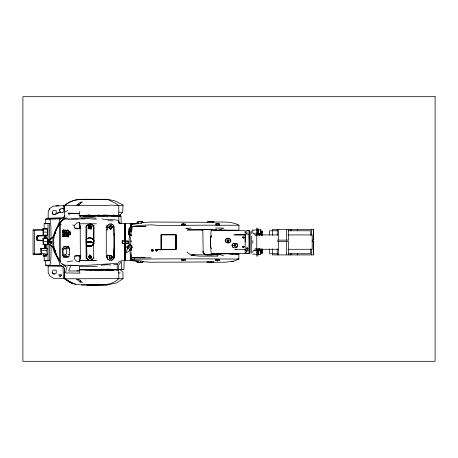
<?xml version="1.0" encoding="UTF-8"?>
<svg xmlns="http://www.w3.org/2000/svg" width="458" height="458" viewBox="0 0 458 458"><rect width="100%" height="100%" fill="white"/><g stroke="black" fill="none" stroke-linecap="round" stroke-linejoin="round"><path stroke-width="0.69" d="M43.287 229.939L33.073 230.036L33.068 254.207L40.974 254.356M34.568 229.968L34.568 254.287L41.294 253.595M46.613 254.528L46.613 255.93L43.264 255.959L43.115 254.425M46.613 248.213L46.613 244.709M44.18 255.701L44.18 260.705L49.63 260.705L49.63 244.269M49.63 239.981L49.63 223.544L44.18 223.544L44.18 228.548M59.981 259.48L59.987 224.798M64.458 268.646L64.469 277.6L63.479 278.55L53.563 278.287L49.905 275.928L48.199 272.733L48.142 266.024L45.685 265.199L45.416 260.671M52.91 237.771C54.405 231.078 58.71 225.428 60.107 218.741L45.674 219.061L48.136 218.22L48.222 211.413L49.87 208.384L53.242 206.083L63.605 205.648L64.452 206.942L64.401 216.119L63.118 217.768L61.309 218.638L45.674 219.061L45.416 223.962M91.606 260.07L93.484 258.026L93.489 244.835L94.004 243.742L94.01 225.754L90.684 223.79L85.978 226.332L86.121 257.848L87.547 259.48L89.945 260.51L96.369 260.47L79.841 260.539L79.251 261.856L76.578 261.22L74.648 259.165L74.677 256.159L76.326 255.427L80.139 255.587L80.35 258.472L79.841 260.539L89.945 260.51L92.527 259.56L91.606 260.07L88.898 260.224L86.722 257.808C87.289 251.562 86.253 245.631 86.15 239.488L86.711 238.629L86.854 225.702M125.074 231.113L125.074 241.017L122.114 240.919L122.206 243.41L125.074 243.25L125.074 250.841M125.08 234.479L125.074 259.812L125.074 252.06M125.074 229.246L125.074 224.443M128.463 241.813L128.406 242.98L125.635 243.244L128.068 243.204L128.492 241.229L125.635 241.017L125.635 236.958M131.017 254.659L131.011 260.528L131.005 257.631M131.017 250.515L131.022 245.786M131.08 252.387L131.08 260.613L125.635 260.699L125.635 223.533L131.154 223.487L131.148 226.727L131.767 230.26L132.248 226.487L145.982 226.281L131.772 226.389L132.248 226.487M131.08 251.047L131.08 245.253M131.08 235.996L131.08 234.662M131.08 231.994L131.08 223.515L131.062 227.821L131.051 223.544L131.04 226.057M161.21 249.53L161.182 234.708L161.21 249.53L161.182 234.708L175.986 234.748L176.009 249.547L161.21 249.53L155.789 249.816L155.623 250.257L156.573 249.496L157.254 249.787L176.009 249.547L175.986 234.748L175.924 249.461M238.269 253.841L238.881 254.07L238.876 259.062L233.403 261.243L225.519 262.216L213.932 262.245L213.457 262.594L207.829 262.566L207.027 261.942L208.041 262.594L213.457 262.594M211.762 248.425L210.835 248.03L211.086 253.663L245.185 253.663L245.179 252.65M245.179 250.686L245.179 231.611M245.179 232.653L245.179 230.597L211.092 230.597L210.817 236.259L211.751 235.876L210.382 236.803L211.127 236.46M249.175 250.618L249.181 253.663L246.828 253.669L249.181 253.52M246.828 251.608L246.828 250.131L249.175 250.131L249.175 234.095M249.175 234.13L246.828 234.13L246.828 230.592L249.181 230.597L249.192 252.81M249.175 238.738L249.175 235.647M252.667 254.133L258.197 254.35L258.197 253.898M258.192 248.751L258.197 254.35M252.69 230.122L258.197 229.91L258.192 234.931M258.489 234.931L258.489 229.962L260.728 229.796L260.716 234.965M262.211 250.137L262.211 249.41M262.211 234.851L262.211 234.124L262.211 235.051M43.184 229.847L43.184 228.445L46.607 228.347L45.262 228.754L45.073 228.313L43.184 228.445M79.251 261.856L79.268 255.959L80.139 255.587M125.068 232.349L125.074 226.212M249.175 232.16L249.181 230.586L246.828 230.592M258.489 248.831L258.495 254.373L260.728 254.465L260.722 249.043M258.495 250.486L259.257 250.194L259.239 248.74L259.234 250.801L259.234 248.871M260.716 232.83L260.722 231.599M260.722 252.284L260.716 253.251L260.716 249.112M262.199 232.887L262.194 231.078L261.3 231.651L261.352 235.046M252.69 252.587L253.011 250.807L255.009 250.434L255.014 248.791L256.921 248.768M260.728 229.796L260.728 231.502M228.954 240.948L228.565 239.969L227.861 239.872L227.265 240.118L227.185 241.097L227.838 241.435L228.954 240.948L228.817 240.152L228.153 239.866L227.082 240.393L227.185 241.097M213.754 222.33L213.897 222.016C222.256 222.204 231.29 221.094 238.95 225.216L238.916 230.185L238.601 230.225L218.363 230.071L216.502 230.38L216.176 229.475L189.435 229.481L185.616 228.382L191.129 228.107M260.716 232.738L260.722 230.901M261.266 250.681L261.272 251.459L261.26 248.7M181.608 224.117L181.603 224.861L185.376 224.867L185.25 224.054L183.177 223.744L181.608 224.117L182.215 224.878L183.177 223.744L184.94 224.867L185.25 224.054M110.802 255.679L112.748 257.425L111.179 258.215L109.76 258.123L109.382 256.474L111.105 255.638L109.702 255.896L109.176 257.224L110.269 259.182L112.748 257.425L111.105 255.638L107.143 255.192L107.699 258.976L109.886 260.373L112.387 259.944L113.87 257.888L113.927 226.395L112.914 224.832L111.346 223.916M258.495 254.373L258.501 253.909M114.357 257.579L111.752 260.247L114.357 257.579L114.534 236.809L114.323 233.546L114.128 235.584L113.876 226.458L112.851 224.701L111.277 223.968L109.256 224.036L107.43 225.92L107.017 230.237L107.017 227.265L107.916 225.118L109.256 224.036M153.069 249.787L151.97 249.57L151.753 250.927L153.052 250.841L152.812 249.541L151.661 249.908L151.753 250.927L152.153 251.196L153.247 250.543L152.812 249.541M124.175 260.287L123.912 269.43L117.202 269.407L117.288 264.186L119.687 261.3L123.494 260.333M80.133 228.679L80.196 225.783L79.251 222.462L76.732 223.012L74.534 225.353L74.648 227.929L75.994 228.811L80.133 228.679L74.648 227.929M89.407 226.16L90.987 226.258L91.337 228.977L88.285 228.748L88.944 225.37L92.006 226.143L91.337 228.977L89.087 228.158L88.285 228.748L88.944 225.37L89.625 226.034L92.006 226.143L91.068 228.136L89.768 228.531L88.858 227.443L89.407 226.16L88.858 227.443L89.768 228.531M118.616 269.441L118.719 265.01L121.37 261.632L121.645 269.464M245.179 242.15L245.179 234.759L234.988 234.754L236.511 234.645M114.179 248.66L113.91 257.499L113.298 258.988M43.27 244.549L43.556 238.223L47.351 238.223L47.512 241.389L47.351 244.549L43.115 244.532L42.949 238.217L47.031 238.223M46.659 254.568L46.613 255.93L43.264 255.959L43.264 254.545M118.198 215.06L119.864 215.105L122.71 212.34L123.025 205.001L114.592 200.753L107.092 199.316L82.44 199.327L75.702 199.877L69.856 201.955L64.801 205.356L105.019 205.636L110.951 205.138L118.788 205.608L118.794 215.346L117.717 215.352M211.338 247.915L210.388 247.486L210.417 236.734L210.445 243.433M252.782 243.335L252.902 240.473M113.87 257.888L114.54 242.351L114.26 247.257M210.44 240.719L210.628 246.822M216.502 230.38L216.176 229.475M42.966 228.966L43.104 235.24L47.351 235.246L47.351 228.926L42.966 228.966L47.351 228.926M43.292 235.246L43.35 228.926M130.799 245.036L131.893 245.671L132.081 247.664L129.963 249.541L127.793 248.099L127.931 245.791L129.133 244.801L131.532 245.23L132.15 247.801L129.963 249.541L130.461 257.883L145.049 257.751M246.828 234.13L246.828 232.876M210.388 247.486L210.474 236.706M223.556 255.862L218.787 254.03L218.019 255.186L216.256 254.78L216.313 253.972L236.431 253.652M40.877 248.276L40.991 254.814L41.455 253.091L40.877 248.276L47.317 248.413L46.808 250.726L47.254 254.362L46.951 254.488M242.603 237.204L243.793 237.004L244.017 237.776L243.564 238.057L242.511 237.479L243.124 236.866L243.73 236.946L243.971 237.822M235.807 245.665L235.652 244.996L234.862 244.681L233.849 245.299L233.946 245.814L235.28 246.198L235.807 245.665L235.561 244.904L234.714 244.681L233.82 245.522L234.954 246.255L235.818 245.477M109.594 260.253L107.767 259.228L106.29 256.606L106.262 229.859M207.05 222.302L207.961 221.815L213.405 221.672L208.699 221.649L207.05 222.302L150.613 222.027L143.056 222.599L141.213 223.229L131.933 223.613L131.83 224.884L132.007 223.601L137.079 223.389L137.171 222.25M127.793 248.099L127.971 246.129M131.961 224.105L132.007 223.601M215.77 260.465L215.867 259.394L219.479 259.394L219.365 260.488L217.195 260.871L215.77 260.465L215.867 259.394M217.195 260.871L217.344 259.405M262.205 248.923L262.205 253.268L262.205 249.192L262.211 249.976M64.263 210.256L64.189 210.972L62.42 212.798L59.826 211.962M130.753 226.767L131.051 223.968M246.61 248.871L247.286 249.095L247.91 248.746L247.486 247.852L246.856 247.893C245.98 248.19 246.679 249.364 247.452 249.078L247.921 248.207M230.838 240.645C230.849 242.397 228.634 243.106 227.179 242.809L225.319 241.337L225.284 239.855L226.464 238.721L228.078 238.389L229.372 238.67L230.637 239.626L230.769 241.28L229.979 242.271L228.559 242.883L226.87 242.717L225.914 242.127L225.416 241.538L225.284 239.855L226.344 238.818L228.061 238.337L229.67 238.824L230.58 239.654L230.603 241.624M129.717 245.711C132.648 241.692 129.185 237.599 129.883 233.403M130.049 232.011L130.215 230.62M130.793 225.748L131.045 223.659L130.73 224.97M130.244 231.639L129.717 227.643L130.421 226.515L131.154 223.487L131.08 230.408M185.284 260.213L185.387 259.4L184.597 259.371L181.58 259.4L181.608 260.127L183.303 260.488L185.284 260.213L184.597 259.371L183.303 260.488L181.929 259.394L181.608 260.127M246.49 248.179L246.713 248.957M64.635 234.519L63.897 233.414L62.757 232.99L63.141 230.139L63.914 229.836L64.63 230.969M45.09 255.953L45.09 254.534L45.09 255.953L45.268 254.757L46.613 255.93L46.464 254.614M136.965 223.315L137.211 221.683L142.65 221.689L143.079 222.788M191.518 254.316L194.478 254.785L216.256 254.78L216.313 253.972L218.787 254.03M131.933 223.613L132.001 224.214C139.661 226.893 148.169 223.899 156.121 225.267C177.235 225.742 198.314 224.93 219.428 225.267L219.365 223.836L217.905 223.475L215.953 223.687L215.747 224.958L219.142 224.867L219.428 225.267L238.95 225.216M249.994 253.285L250.131 232.555L249.77 230.924M54.359 234.633L54.828 231.937M141.213 223.229L141.482 221.758L142.65 221.689M109.846 258.117L110.269 259.182L111.512 257.9L111.763 256.56M242.528 237.605L242.62 237.147M91.068 228.136L91.331 226.819L90.541 226.034L88.858 227.443L91.068 228.136L90.541 226.034M207.961 221.815L209.369 222.559L212.243 222.594L212.432 221.672L213.897 222.016M64.469 277.6L64.389 268.222L62.941 266.327L61.08 265.617L45.685 265.199L49.882 265.291C51.445 258.65 50.975 251.745 51.073 244.978M68.299 233.425L69.404 234.902L70.48 232.08L68.958 231.851L68.299 233.425L69.404 234.902L70.715 234.341L70.48 232.08L69.244 232.189L68.723 230.214L67.177 229.985L66.542 231.571L67.647 233.059L68.711 232.481M219.365 223.836L219.142 224.867L217.905 223.475L216.291 224.855L215.953 223.687M54.645 234.628L55.55 230.54L59.872 223L64.544 218.025L59.54 223.372M91.033 258.215L91.463 256.406L89.55 254.871L88.686 256.967L89.224 258.18L91.033 258.215L89.224 258.18M111.013 228.473L110.481 228.582L110.676 229.532L111.889 227.34L111.122 226.12L110.057 226.034L109.336 226.945L109.708 228.21L111.013 228.473L111.889 227.34L109.708 228.21L108.403 227.414L110.447 224.97L112.737 227.094L110.676 229.532L108.403 227.414L110.601 225.909L112.737 227.094L110.481 228.582L109.405 227.832L109.365 226.699L111.122 226.12M129.305 230.866L128.355 234.794L129.717 234.794M61.034 276.077L61.292 275.04L60.891 274.571M129.866 228.903L128.355 234.794L128.355 228.851M130.707 225.634L131.04 224.323L130.37 225.456M60.29 261.289L56.683 255.387L53.283 247.263L48.01 243.267L48.829 240.238L52.853 237.439L54.588 234.433L53.786 238.818L53.683 245.213L54.949 251.047L52.916 246.942L52.853 237.439M67.137 266.545L65.402 272.928L80.03 273.163L78.999 270.947L79.801 270.02L105.752 270.031M90.129 223.785L93.409 225.508L93.501 239.482L93.976 240.908L92.442 245.396L90.283 246.685L86.797 245.946L92.442 245.396L94.004 243.742M67.572 236.729L69.089 234.307L67.647 233.706L66.525 235.24L67.572 236.729L68.322 237.004L69.089 234.307L70.715 234.341L68.958 231.851M143.096 261.655L142.656 262.583L137.211 262.577L140.451 262.571L140.904 260.974L143.096 261.655L150.298 262.245L207.216 261.982M237.135 244.131C235.756 242.723 232.801 242.958 232.057 245.013L232.612 246.896L233.672 247.629L232.326 246.553L232.006 245.465L232.372 244.314L233.511 243.49L236.088 243.461L237.135 244.131L237.759 245.62L236.975 247.005L234.708 247.83L236.975 247.005L237.668 245.477L237.152 244.074L235.423 243.272L233.597 243.416M64.303 235.733L64.824 233.941L66.061 233.488L66.885 230.763L65.248 230.059L64.36 231.508L67.154 235.143L66.095 236.797L64.303 235.733L66.095 236.797M138.179 223.487L138.74 221.712L141.482 221.758M140.451 262.571L142.53 262.577L142.902 261.409M211.069 229.487L212.718 229.498L203.157 229.487L202.814 229.996L203.197 251.957L204.176 253.652L206.655 254.774L211.894 254.757L212.169 253.904L216.331 254.287L213.812 254.763L206.409 254.78M225.159 240.547L225.439 239.694M66.542 231.571L67.647 233.059L68.723 230.214M106.977 225.159L106.084 227.769L107.017 227.265M51.204 243.181L51.76 241.584L50.14 241.08L49.527 242.757L51.204 243.181L49.493 242.15L50.895 240.965L51.926 242.225L50.867 243.278M52.183 272.333L52.973 270.065L56.248 270.249L56.26 273.249L53.678 274.182L52.183 272.333L52.613 273.626M52.183 212.81L52.973 210.543L56.248 210.732L56.26 213.726L53.809 214.796L52.613 214.104L52.183 212.81L53.809 214.796L60.256 212.083L59.46 210.159L60.113 209.146M202.791 230.265L203.157 229.487M54.788 233.637L55.996 230.305L54.886 233.889L55.922 233.105M88.686 256.967L90.501 255.764L89.55 254.871L89.367 255.93L90.501 255.764M80.047 282.048L76.772 279.34L78.633 279.328L82.417 282.443L80.047 282.048L80.642 280.416M143.056 222.599L142.575 221.683M90.81 258.123L91.463 256.406M118.794 215.346L79.188 215.346L79.091 213.405L79.892 211.35M138.156 262.571L138.837 260.82L140.904 260.974M109.176 257.224L109.702 255.896L107.143 255.192M128.898 245.671L125.635 253.263L131.08 249.702M64.796 235.567L64.366 236.551L62.609 236.54L62.34 234.479L63.416 233.958L64.715 232.006M258.192 252.936L258.478 252.284M71.116 265.125L68.585 271.004L78.999 270.947L79.801 270.02M156.596 251.259L157.254 249.787L155.789 249.816L156.596 251.259L157.329 250.371L157.254 249.787M65.007 235.069L62.609 236.54L63.13 236.122L64.366 236.551L63.931 235.704L63.897 233.414L63.256 232.956L63.92 231.508L63.141 230.139L62.225 231.09L62.757 232.99M49.035 209.907L49.653 208.642M111.179 258.215L111.929 256.772M138.837 260.82L137.022 260.911L137.102 261.512L136.971 260.957L131.996 260.654L131.944 260.058L133.994 259.257L134.795 257.751L150.98 257.843M119.235 269.075L122.921 271.938L123.007 278.67L116.716 282.855L107.269 284.956L81.513 284.916L75.713 284.389L69.662 282.088L64.784 278.813L118.828 278.601L118.685 270.031L116.761 270.031M65.219 232.967L66.885 230.763L65.248 230.059L66.112 231.508L65.666 236.511L67.154 235.143L64.824 233.941M62.511 264.449L61.189 263.339L59.992 261.381L59.981 222.851L61.286 220.773L62.454 219.874M68.202 257.419L63.582 257.43L62.368 255.163L62.265 248.946L63.593 246.856L68.294 246.868L69.461 248.505L69.484 249.845M153.052 250.841L153.247 250.543M236.694 247.234L237.668 245.477M125.635 248.522L127.187 246.261M68.517 246.994L67.206 246.982L65.952 248.637L62.265 248.946M60.055 223.527L56.397 229.389L53.363 236.723L48.239 240.776L48.313 242.196M64.452 206.942L65.191 206.026M258.192 230.317L258.489 229.956M62.34 234.479L63.897 233.414M59.981 222.851L60.691 222.01M85.148 270.031L91.222 270.031L89.894 270.564M119.944 223.286L118.845 222.794L121.004 223.493L124.982 223.464L125.023 260.757L125.074 243.25M229.006 240.816L227.729 241.418L227.088 240.948M64.412 248.534L63.313 249.73L62.889 251.791L63.433 254.242L65.007 255.135L66.284 254.127L66.834 251.763L65.992 249.009L64.412 248.534L69.433 248.797M90.615 228.456L91.365 227.637M79.354 217.922L91.554 217.647L96.186 218.248M85.978 226.332L87.524 224.718L90.684 223.79L96.501 223.807M59.46 210.159L61.338 208.235L63.238 208.682L64.189 210.972L63.605 205.648L65.563 205.568M251.23 231.038L251.356 233.66M49.882 265.291L59.145 265.554L59.866 264.856C58.842 258.226 53.363 253.274 52.825 246.501M209.369 222.559L210.291 221.689M59.872 223L60.908 222.027M62.969 220.092L65.036 218.157M48.239 240.776L48.829 240.238M117.517 215.964L97.938 215.947M110.418 268.972L108.701 270.541L108.254 268.909M243.725 247.303L243.988 246.456L243.473 246.169L242.522 246.633L242.797 247.263L243.725 247.303L243.307 246.782L244.062 246.593L243.662 246.227L242.557 246.576L242.62 247.097L243.473 247.389L244.068 246.919L243.988 246.456M63.857 219.554L65.402 218.208M246.427 248.265L246.914 247.87L247.955 248.305M44.735 238.532L44.678 235.75L39.182 235.807L36.983 237.593L36.943 240.158L43.212 240.318M78.61 204.921L82.457 201.864L80.299 202.344L76.772 204.926L79.618 204.921M62.225 231.09L63.914 229.836M118.828 278.601C110.126 287.051 97.949 284.515 86.968 284.916L88.279 284.647M93.489 244.835L91.028 246.564L86.797 245.946M65.225 212.043L67.83 210.222M128.068 243.204L128.406 242.98L128.211 241.114L125.635 241.017M64.801 205.356C73.767 197.335 86.482 199.671 97.474 199.299M216.256 254.78L217.642 253.967L218.019 255.186M86.15 239.488L90.289 237.496L93.501 239.482L90.289 237.496L86.711 238.629L88.978 237.914L92.235 238.658L93.976 240.908L92.442 245.396L87.816 245.894L86.167 244.137L87.816 245.894L90.283 246.685M103.164 215.649L104.304 215.077M62.42 212.798L62.861 212.598M56.26 213.726L60.256 212.083M155.789 249.816L156.573 249.496L157.329 250.371M111.804 270.564L113.109 270.031L108.42 270.014M68.54 219.21L84.163 218.855L81.713 218.552L85.846 218.472L96.346 219.216M75.713 284.389L69.662 282.088L64.784 278.813L65.334 278.613M213.932 262.245L213.743 261.924L212.037 262.543L211.39 261.61L207.027 261.942M89.631 215.02L84.415 215.374L88.4 215.346L89.591 214.928M189.435 229.481L187.316 230.219L202.814 229.996L201.211 229.985M49.636 241.898L51.445 241.274M67.721 232.716L68.734 232.366M208.968 262.188L208.041 262.594M50.088 244.612L47.993 244.463L47.97 239.969L50.265 239.666M131.807 257.757L134.795 257.751M123.025 205.001L120.649 205.665L118.542 205.659M210.594 237.313L211.653 237.038M99.861 215.025L98.504 215.363L113.721 215.34L88.4 215.346M211.39 262.577L212.667 262.262M110.057 226.034L110.601 225.909L110.447 224.97M212.243 222.594L213.966 222.21M101.979 215.346L103.376 215.042M107.596 269.041L104.951 269.562L108.077 270.375M49.974 242.746L51.731 242.402M107.269 284.956L87.129 284.91L88.44 284.658M213.548 230.58L216.519 230.065L218.168 230.374L223.63 228.181L215.483 227.998M187.007 251.986L191.198 255.312L194.478 254.785M66.525 235.24L67.154 235.143M89.459 241.715L86.213 242.145L93.266 242.488L89.459 241.715L91.388 241.761M105.163 270.415L113.842 270.031M109.76 258.123L111.512 257.9M231.782 261.444L233.403 261.243M67.24 261.581L72.982 260.951M35.106 253.99L33.068 254.207L41.18 254.362M47.97 239.969L49.372 239.826M101.327 265.245L106.416 264.724L110.716 264.976M87.129 284.91L89.682 284.647M231.834 230.328L233.156 230.197M86.968 284.916L89.602 284.647M203.157 253.658L204.096 253.577L205.024 254.482L204.176 253.652M258.495 250.864L260.722 250.675M86.121 257.848L86.722 257.808M91.388 241.818L86.213 242.145L93.266 242.488M77.768 265.382L65.671 265.205M252.753 229.853L252.908 233.288L254.963 233.935L258.192 233.78M103.594 215.145L106.433 215.02M80.556 215.964L79.297 215.947L86.419 215.901L84.117 215.941M74.677 256.159L79.268 255.959M67.257 256.623L65.958 255.163L62.368 255.163L64.24 256.738L69.21 256.606M122.206 243.41L125.017 243.312M118.204 215.993L118.708 215.976L118.943 223.012M48.136 218.22L63.118 217.768M117.855 278.75L123.007 278.67M55.882 205.882L58.653 205.802M65.288 219.056L69.255 218.941M39.182 235.807L36.995 235.864L36.943 240.158L43.373 240.444M123.912 269.43L116.687 269.384M258.489 233.78L260.722 233.591M59.168 219.05L60.559 219.016M133.994 259.257C168.956 258.621 203.89 258.856 238.876 259.062L237.261 259.028M137.211 262.577L140.314 262.589L139.318 262.537M33.073 230.036L43.058 229.899M97.399 266.258L83.906 266.722L79.251 266.27L79.629 269.424L117.643 269.441L80.419 269.447L99.134 269.413M76.852 270.838L78.261 270.821M92.104 215.981L95.298 215.97M89.024 215.947L94.108 215.97M111.134 215.953L116.882 215.947M118.708 215.976L83.345 215.993M121.21 223.91L121.004 216.084L118.307 216.084M43.447 232.126L47.512 232.086M231.25 253.675L232.63 253.663M41.14 248.465L47.317 248.413M99.478 269.413L117.202 269.407M81.513 284.916L97.583 284.893M90.982 215.93L83.894 215.93M49.63 260.705L44.18 260.705M79.188 215.346L116.973 215.346M161.273 234.857L175.958 234.805M107.092 199.316L87.169 199.356L108.323 199.699L114.992 202.98L118.788 205.608M121.004 216.084L117.626 216.13M44.18 223.544L49.63 223.544M122.114 240.919L125.074 241.017M64.24 256.738L68.265 256.732L69.313 255.226L69.404 248.557L68.219 246.135M76.772 279.34L78.902 279.334M70.83 218.878L78.593 218.872M277.434 230.78L269.636 230.78L269.636 234.96M288.065 230.78L310.742 230.78L310.742 234.96M256.766 232.2L257.865 232.2M233.506 234.931L245.173 234.925M256.766 234.931L277.972 234.931M287.95 234.931L312.196 234.931L312.196 249.289L288.036 249.289M277.267 240.141L288.626 240.141L288.626 229.384M312.053 240.141L313.432 240.141L313.432 229.384L272.453 229.384L272.453 235.36M277.267 241.475L288.626 241.475L288.62 254.906M312.053 241.475L313.432 241.475L313.432 254.906L272.453 254.906L272.453 248.803M47.351 244.549L43.115 244.532M256.766 249.289L278.086 249.289M245.179 253.663L245.179 249.507L234.799 249.501L236.74 249.644M256.766 252.123L257.865 252.123M277.434 253.743L269.636 253.743L269.636 248.871M288.065 253.743L310.742 253.743L310.742 248.871M218.008 256.142L199.327 256.148L191.198 255.312M118.17 270.031L89.459 270.014L90.747 270.432M106.851 270.031L113.109 270.031M105.243 215.936L80.356 215.93L80.671 215.936M224.924 230.179L223.55 230.174L224.958 230.282M211.092 230.597L211.464 230.597M43.104 235.24L47.031 235.246M43.453 241.383L47.512 241.389M220.155 253.658L218.185 253.658L220.184 253.824M205.132 254.785L212.077 254.785M79.858 223.762L90.684 223.79M68.689 265.354C84.587 266.201 100.308 264.174 116.126 263.482L117.288 264.186L115.966 264.644L113.744 264.552M106.433 215.936L107.807 215.947M68.002 254.677L69.559 254.688M116.343 269.459L79.56 269.373M255.009 250.434L258.192 250.469M42.949 238.217L43.556 238.223M238.881 254.07L229.401 253.904L238.881 254.07L233.752 253.663M69.318 215.042L68.185 213.233L79.091 213.405M68.185 213.233L79.497 213.422M48.142 266.024L62.941 266.327L63.479 278.55L64.652 278.613M118.708 212.163L122.71 212.34M211.894 254.757L212.42 254.774M107.888 220.716L113.172 220.853M256.932 235.464L255.043 235.412L254.963 233.935M63.92 231.508L64.99 231.542L64.36 231.508M63.593 246.856L67.206 246.982M118.273 272.882L120.34 272.962M93.856 270.06L103.096 270.438M59.145 265.554L61.87 265.72M131.996 260.654L131.824 259.388L132.036 260.682L136.467 261.06M231.095 253.812L232.939 253.995M41.249 250.16L46.808 250.726M201.984 251.906L202.82 252.003M49.55 240.026L48.302 239.86L47.993 244.463M213.743 261.924L211.39 261.61L209.701 262.594L208.756 261.707M101.997 218.89C107.458 220.659 113.349 218.638 118.691 220.63L118.828 222.554M72.639 225.055L74.534 225.353M93.484 258.026L94.308 258.157M113.143 215.014L115.118 215.352M41.455 253.091L47.254 254.362M53.242 214.247L54.496 214.527M53.242 273.764L54.496 274.05M108.18 215.048L109.456 215.352M69.089 234.307L67.647 233.706L68.288 235.286L68.322 237.004M98.842 270.02L100.107 270.392M49.699 242.311L51.702 242.912M97.537 214.991L98.785 215.369M243.284 237.484L244.017 237.776L243.049 238.063L242.511 237.479M93.409 225.508L94.01 225.754M50.059 241.303L51.748 242.042M106.29 256.606L107.143 257.012L107.699 258.976M60.307 224.208L61.246 224.689M67.956 280.914L72.215 283.239L69.925 281.876M62.843 208.447L63.238 208.682M64.784 278.813L68.786 281.195M68.792 281.212L72.101 283.204L64.841 278.704M90.06 255.719L91.394 256.577L89.487 258.123L88.812 256.623M65.528 266.522L62.431 263.819M103.823 268.966L104.899 269.71M48.01 243.267L52.916 246.942M120.494 223.527L118.49 221.998L119.389 223.046M63.553 264.661L65.208 265.955M251.242 253.228L251.333 236.105M63.759 264.615L65.242 266.041M60.204 261.266L58.864 259.738L55.447 253.371L54.588 249.444M232.326 246.553L232.612 246.896M68.288 231.485L67.177 229.985L67.566 230.746M101.481 268.84L102.512 270.329M118.817 221.867L119.498 223M203.197 251.957L204.096 253.577L203.203 251.871M129.717 228.851L131.034 231.92M151.661 249.908L152.153 251.196M37.94 240.175L36.983 237.593L36.995 235.864L44.678 235.75L44.707 238.469M59.58 259.589L60.009 260.791M129.242 246.438L129.688 247.83M80.299 202.344L80.671 203.633M63.444 233.958L63.931 235.704M51.76 241.584L51.926 242.225M49.945 218.97L50.89 226.452L51.061 239.431M63.444 231.45L63.141 230.139L63.256 232.956M54.153 248.225L54.977 252.186M130.765 234.427L131.028 235.818L130.999 223.361L131.028 224.517M136.971 260.957L137.245 262.583M66.828 217.533L67.045 218.89M88.886 226.796L89.087 228.158M124.982 223.464L125.023 240.988M219.256 259.388L219.365 260.488M131.154 223.487L131.767 230.26L130.038 230.088L129.213 237.937L129.133 244.801M114.099 250.062L114.408 253.434M131.967 259.926L132.036 260.682M49.493 242.15L49.527 242.757M111.718 226.653L111.763 227.849M261.278 233.065L261.266 235.509M261.312 231.782L261.295 230.969L261.3 231.651M44.85 244.108L44.936 248.288M122.469 241.017L122.504 243.244M261.289 249.621L261.306 253.389L261.295 251.053M259.245 248.768L259.257 250.194M262.194 231.078L262.211 235.235M246.828 250.131L246.828 253.669M120.236 214.367L120.254 216.497M80.196 225.783L80.35 258.472M79.251 222.462L79.274 228.324M44.621 244.423L44.638 248.499M259.234 233.5L259.234 235.389M258.197 229.91L258.197 230.363M249.192 230.466L249.192 231.525M249.175 232.887L249.175 233.643M245.179 234.17L245.179 234.525M64.836 215.38L64.841 218.855M46.607 235.458L46.613 238.303M45.262 235.08L45.262 238.595M45.262 244.217L45.262 248.431M45.079 235.401L45.079 238.234M45.084 244.612L45.084 248.156M313.306 229.384L313.306 240.141M313.306 241.475L313.306 254.906M311.463 229.384L311.497 235.435M311.463 249.249L311.497 254.906M297.671 229.384L297.671 230.729M297.671 253.492L297.671 254.906M297.643 229.384L297.643 230.729M297.643 253.492L297.643 254.906M290.979 229.384L290.979 230.729M290.979 253.492L290.979 254.906M290.71 229.384L290.71 230.729M290.71 253.492L290.71 254.906M286.473 229.384L286.473 240.141M286.473 241.475L286.473 254.906M278.338 229.384L278.338 240.141M278.338 241.475L278.338 254.906M277.267 229.384L277.267 235.36M277.267 248.803L277.267 254.906M260.728 252.759L260.728 253.881M259.234 233.763L259.234 235.446M257.865 228.061L257.865 234.931M257.865 248.768L257.865 256.199M256.766 228.061L256.766 256.199M131.08 240.61L131.08 241.939M130.994 229.395L130.994 230.637M47.998 223.544L48.004 260.722M131.561 257.854L131.269 260.631L131.566 257.831M61.292 275.04L60.015 276.958L58.664 274.64L61.292 275.04M211.218 262.56L210.268 262.537L211.218 262.56M435.1 96.695L22.9 96.695L22.9 361.305L435.1 361.305L435.1 96.695M55.069 250.738L54.811 250.469L56.031 253.812L55.069 250.738"/></g></svg>
